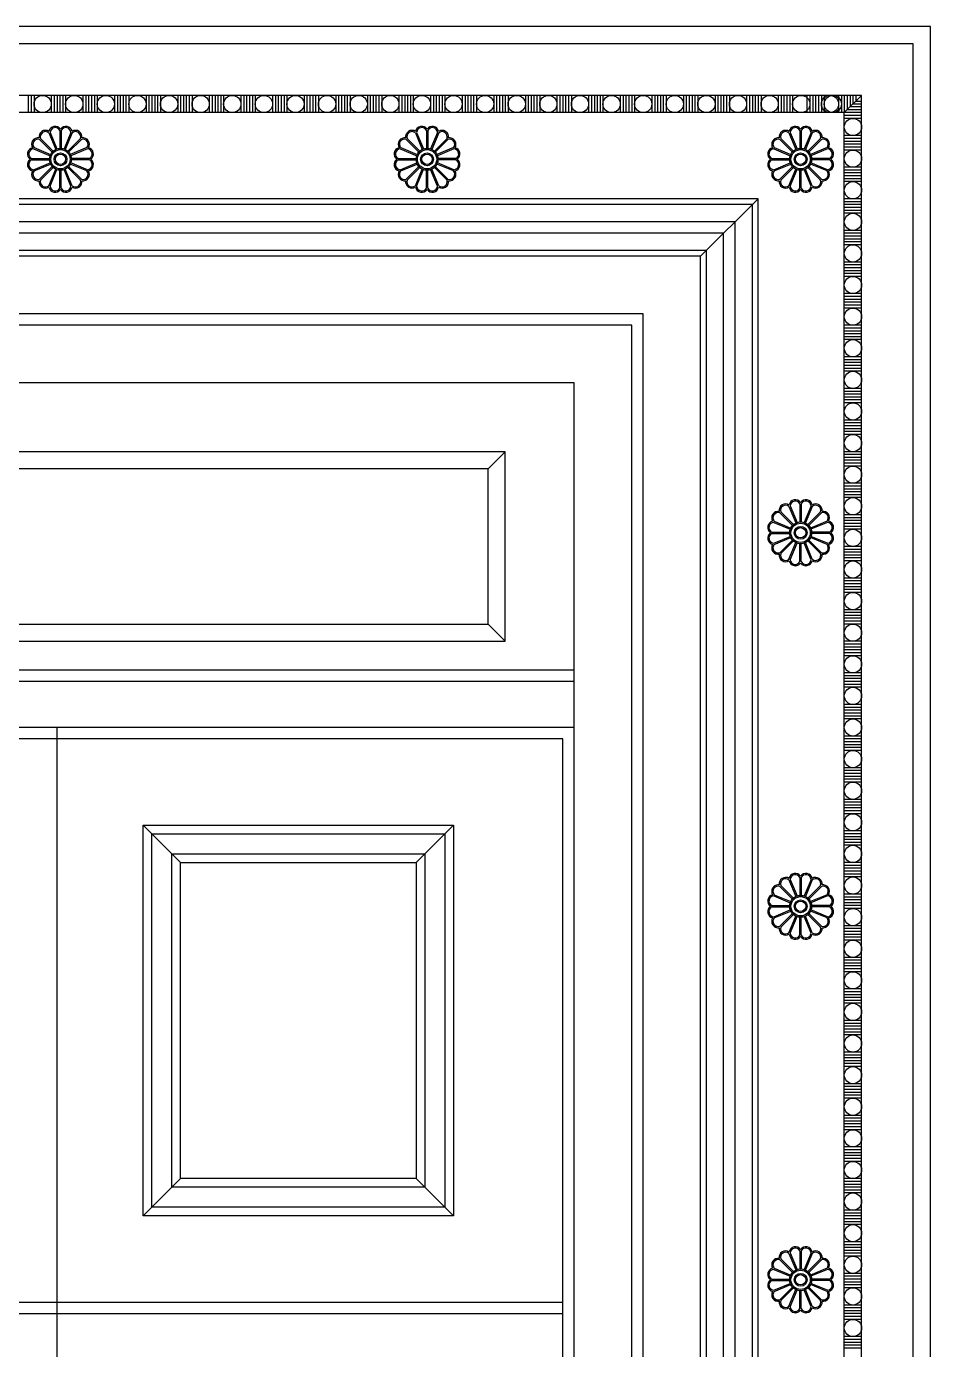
# Model space of a CAD drawing. Header units: metres. Extents: x 31332 to 34422, y 5208 to 9843.
# Drawn here: x 32823 to 34401, y 7533 to 9843 of the extents above; entities that cross this region are included whole.
import ezdxf

# ---------------------------------------------------------------- set-up
doc = ezdxf.new("R2010")
doc.units = ezdxf.units.M
for name, color, linetype in [('1', 3, 'Continuous'), ('3', 3, 'Continuous'), ('7', 7, 'Continuous'), ('BH', 3, 'Continuous')]:
    doc.layers.add(name, color=color, linetype=linetype)

# ---------------------------------------------------------------- blocks, each defined once
blk = doc.blocks.new('FH01F006')
at = {"layer": '1'}
for p, q in [((2340.8, 3713.6), (2428.8, 3801.6)), ((2235.2, 3608), (475.2, 3608)), ((2235.2, 264), (2235.2, 3608)), ((2147.2, 3080), (563.2, 3080)), ((580.8, 2094.4), (2129.6, 2094.4))]:
    blk.add_line(p, q, dxfattribs=at)
for points in [[(2420, 264), (2420, 3792.8), (290.4, 3792.8), (290.4, 264)], [(2393.6, 264), (2393.6, 3766.4), (316.8, 3766.4), (316.8, 264)], [(2376, 264), (2376, 3748.8), (334.4, 3748.8), (334.4, 264)], [(2349.6, 264), (2349.6, 3722.4), (360.8, 3722.4), (360.8, 264)], [(2129.6, 88), (2129.6, 2974.4), (580.8, 2974.4), (580.8, 88)]]:
    blk.add_lwpolyline(points, dxfattribs=at)
for points in [[(1949.2, 2257.2), (1500.4, 2257.2), (1500.4, 2829.2), (1949.2, 2829.2)], [(1918.4, 2288), (1531.2, 2288), (1531.2, 2798.4), (1918.4, 2798.4)]]:
    blk.add_lwpolyline(points, close=True, dxfattribs=at)
at = {"layer": '3'}
for p, q in [((1328.61, 3892.72), (1348.01, 3873.32)), ((1330, 3894.11), (1349.41, 3874.71)), ((1342.72, 3902.61), (1353.23, 3877.26)), ((1344.55, 3903.37), (1355.05, 3878.02)), ((1359.55, 3906.35), (1359.55, 3878.91)), ((1361.52, 3906.35), (1361.52, 3878.91)), ((1376.53, 3903.37), (1366.03, 3878.02)), ((1378.35, 3902.61), (1367.85, 3877.26)), ((1391.07, 3894.11), (1371.67, 3874.71)), ((1392.46, 3892.72), (1373.06, 3873.32)), ((1889.94, 3892.72), (1909.34, 3873.32)), ((1891.33, 3894.11), (1910.73, 3874.71)), ((1904.05, 3902.61), (1914.55, 3877.26)), ((1905.87, 3903.37), (1916.37, 3878.02)), ((1920.88, 3906.35), (1920.88, 3878.91)), ((1922.85, 3906.35), (1922.85, 3878.91)), ((1937.85, 3903.37), (1927.35, 3878.02)), ((1939.68, 3902.61), (1929.17, 3877.26)), ((1952.4, 3894.11), (1932.99, 3874.71)), ((1953.79, 3892.72), (1934.39, 3873.32)), ((2461.94, 3892.72), (2481.34, 3873.32)), ((2463.33, 3894.11), (2482.73, 3874.71)), ((2476.05, 3902.61), (2486.55, 3877.26)), ((2477.87, 3903.37), (2488.37, 3878.02)), ((2492.88, 3906.35), (2492.88, 3878.91)), ((2492.88, 3906.35), (2492.88, 3878.91)), ((2494.85, 3906.35), (2494.85, 3878.91)), ((2494.85, 3906.35), (2494.85, 3878.91)), ((2509.85, 3903.37), (2499.35, 3878.02)), ((2509.85, 3903.37), (2499.35, 3878.02)), ((2511.68, 3902.61), (2501.17, 3877.26)), ((2511.68, 3902.61), (2501.17, 3877.26)), ((2524.4, 3894.11), (2504.99, 3874.71)), ((2524.4, 3894.11), (2504.99, 3874.71)), ((2525.79, 3892.72), (2506.39, 3873.32)), ((2525.79, 3892.72), (2506.39, 3873.32)), ((1319.35, 3878.18), (1344.71, 3867.68)), ((1320.11, 3880), (1345.46, 3869.5)), ((1400.96, 3880), (1375.61, 3869.5)), ((1401.72, 3878.18), (1376.37, 3867.68)), ((1880.68, 3878.18), (1906.03, 3867.68)), ((1881.44, 3880), (1906.79, 3869.5)), ((1962.29, 3880), (1936.94, 3869.5)), ((1963.05, 3878.18), (1937.69, 3867.68)), ((2452.68, 3878.18), (2478.03, 3867.68)), ((2453.44, 3880), (2478.79, 3869.5)), ((2534.29, 3880), (2508.94, 3869.5)), ((2534.29, 3880), (2508.94, 3869.5)), ((2535.05, 3878.18), (2509.69, 3867.68)), ((2535.05, 3878.18), (2509.69, 3867.68)), ((1316.37, 3863.17), (1343.81, 3863.17)), ((1316.37, 3861.2), (1343.81, 3861.2)), ((1319.35, 3846.19), (1344.71, 3856.7)), ((1320.11, 3844.37), (1345.46, 3854.87)), ((1328.61, 3831.65), (1348.01, 3851.06)), ((1392.46, 3831.65), (1373.06, 3851.06)), ((1400.96, 3844.37), (1375.61, 3854.87)), ((1401.72, 3846.19), (1376.37, 3856.7)), ((1404.7, 3863.17), (1377.26, 3863.17)), ((1404.7, 3861.2), (1377.26, 3861.2)), ((1877.7, 3863.17), (1905.14, 3863.17)), ((1877.7, 3861.2), (1905.14, 3861.2)), ((1880.68, 3846.19), (1906.03, 3856.7)), ((1881.44, 3844.37), (1906.79, 3854.87)), ((1889.94, 3831.65), (1909.34, 3851.06)), ((1953.79, 3831.65), (1934.39, 3851.06)), ((1962.29, 3844.37), (1936.94, 3854.87)), ((1963.05, 3846.19), (1937.69, 3856.7)), ((1966.03, 3863.17), (1938.59, 3863.17)), ((1966.03, 3861.2), (1938.59, 3861.2)), ((2449.7, 3863.17), (2477.14, 3863.17)), ((2449.7, 3861.2), (2477.14, 3861.2)), ((2452.68, 3846.19), (2478.03, 3856.7)), ((2453.44, 3844.37), (2478.79, 3854.87)), ((2461.94, 3831.65), (2481.34, 3851.06)), ((2525.79, 3831.65), (2506.39, 3851.06)), ((2525.79, 3831.65), (2506.39, 3851.06)), ((2534.29, 3844.37), (2508.94, 3854.87)), ((2534.29, 3844.37), (2508.94, 3854.87)), ((2535.05, 3846.19), (2509.69, 3856.7)), ((2535.05, 3846.19), (2509.69, 3856.7)), ((2538.03, 3863.17), (2510.59, 3863.17)), ((2538.03, 3863.17), (2510.59, 3863.17)), ((2538.03, 3861.2), (2510.59, 3861.2)), ((2538.03, 3861.2), (2510.59, 3861.2)), ((1330, 3830.26), (1349.41, 3849.66)), ((1342.72, 3821.76), (1353.23, 3847.11)), ((1344.55, 3821), (1355.05, 3846.36)), ((1359.55, 3818.02), (1359.55, 3845.46)), ((1361.52, 3818.02), (1361.52, 3845.46)), ((1376.53, 3821), (1366.03, 3846.36)), ((1378.35, 3821.76), (1367.85, 3847.11)), ((1391.07, 3830.26), (1371.67, 3849.66)), ((1891.33, 3830.26), (1910.73, 3849.66)), ((1904.05, 3821.76), (1914.55, 3847.11)), ((1905.87, 3821), (1916.37, 3846.36)), ((1920.88, 3818.02), (1920.88, 3845.46)), ((1922.85, 3818.02), (1922.85, 3845.46)), ((1937.85, 3821), (1927.35, 3846.36)), ((1939.68, 3821.76), (1929.17, 3847.11)), ((1952.4, 3830.26), (1932.99, 3849.66)), ((2463.33, 3830.26), (2482.73, 3849.66)), ((2476.05, 3821.76), (2486.55, 3847.11)), ((2477.87, 3821), (2488.37, 3846.36)), ((2492.88, 3818.02), (2492.88, 3845.46)), ((2492.88, 3818.02), (2492.88, 3845.46)), ((2494.85, 3818.02), (2494.85, 3845.46)), ((2494.85, 3818.02), (2494.85, 3845.46)), ((2509.85, 3821), (2499.35, 3846.36)), ((2509.85, 3821), (2499.35, 3846.36)), ((2511.68, 3821.76), (2501.17, 3847.11)), ((2511.68, 3821.76), (2501.17, 3847.11)), ((2524.4, 3830.26), (2504.99, 3849.66)), ((2524.4, 3830.26), (2504.99, 3849.66)), ((2476.05, 3330.61), (2486.55, 3305.26)), ((2477.87, 3331.37), (2488.37, 3306.02)), ((2492.88, 3334.35), (2492.88, 3306.91)), ((2494.85, 3334.35), (2494.85, 3306.91)), ((2509.85, 3331.37), (2499.35, 3306.02)), ((2511.68, 3330.61), (2501.17, 3305.26)), ((2452.68, 3306.18), (2478.03, 3295.68)), ((2453.44, 3308), (2478.79, 3297.5)), ((2461.94, 3320.72), (2481.34, 3301.32)), ((2463.33, 3322.11), (2482.73, 3302.71)), ((2524.4, 3322.11), (2504.99, 3302.71)), ((2525.79, 3320.72), (2506.39, 3301.32)), ((2534.29, 3308), (2508.94, 3297.5)), ((2535.05, 3306.18), (2509.69, 3295.68)), ((2449.7, 3291.17), (2477.14, 3291.17)), ((2449.7, 3289.2), (2477.14, 3289.2)), ((2452.68, 3274.19), (2478.03, 3284.7)), ((2453.44, 3272.37), (2478.79, 3282.87)), ((2534.29, 3272.37), (2508.94, 3282.87)), ((2535.05, 3274.19), (2509.69, 3284.7)), ((2538.03, 3291.17), (2510.59, 3291.17)), ((2538.03, 3289.2), (2510.59, 3289.2)), ((2461.94, 3259.65), (2481.34, 3279.06)), ((2463.33, 3258.26), (2482.73, 3277.66)), ((2476.05, 3249.76), (2486.55, 3275.11)), ((2477.87, 3249), (2488.37, 3274.36)), ((2492.88, 3246.02), (2492.88, 3273.46)), ((2494.85, 3246.02), (2494.85, 3273.46)), ((2509.85, 3249), (2499.35, 3274.36)), ((2511.68, 3249.76), (2501.17, 3275.11)), ((2524.4, 3258.26), (2504.99, 3277.66)), ((2525.79, 3259.65), (2506.39, 3279.06)), ((2476.05, 2758.61), (2486.55, 2733.26)), ((2477.87, 2759.37), (2488.37, 2734.02)), ((2492.88, 2762.35), (2492.88, 2734.91)), ((2494.85, 2762.35), (2494.85, 2734.91)), ((2509.85, 2759.37), (2499.35, 2734.02)), ((2511.68, 2758.61), (2501.17, 2733.26)), ((2453.44, 2736), (2478.79, 2725.5)), ((2461.94, 2748.72), (2481.34, 2729.32)), ((2463.33, 2750.11), (2482.73, 2730.71)), ((2524.4, 2750.11), (2504.99, 2730.71)), ((2525.79, 2748.72), (2506.39, 2729.32)), ((2534.29, 2736), (2508.94, 2725.5)), ((2449.7, 2719.17), (2477.14, 2719.17)), ((2449.7, 2717.2), (2477.14, 2717.2)), ((2452.68, 2734.18), (2478.03, 2723.68)), ((2535.05, 2734.18), (2509.69, 2723.68)), ((2538.03, 2719.17), (2510.59, 2719.17)), ((2538.03, 2717.2), (2510.59, 2717.2)), ((2452.68, 2702.19), (2478.03, 2712.7)), ((2453.44, 2700.37), (2478.79, 2710.87)), ((2461.94, 2687.65), (2481.34, 2707.06)), ((2463.33, 2686.26), (2482.73, 2705.66)), ((2476.05, 2677.76), (2486.55, 2703.11)), ((2477.87, 2677), (2488.37, 2702.36)), ((2492.88, 2674.02), (2492.88, 2701.46)), ((2494.85, 2674.02), (2494.85, 2701.46)), ((2509.85, 2677), (2499.35, 2702.36)), ((2511.68, 2677.76), (2501.17, 2703.11)), ((2524.4, 2686.26), (2504.99, 2705.66)), ((2525.79, 2687.65), (2506.39, 2707.06)), ((2534.29, 2700.37), (2508.94, 2710.87)), ((2535.05, 2702.19), (2509.69, 2712.7)), ((2492.88, 2190.35), (2492.88, 2162.91)), ((2494.85, 2190.35), (2494.85, 2162.91)), ((2461.94, 2176.72), (2481.34, 2157.32)), ((2463.33, 2178.11), (2482.73, 2158.71)), ((2476.05, 2186.61), (2486.55, 2161.26)), ((2477.87, 2187.37), (2488.37, 2162.02)), ((2509.85, 2187.37), (2499.35, 2162.02)), ((2511.68, 2186.61), (2501.17, 2161.26)), ((2524.4, 2178.11), (2504.99, 2158.71)), ((2525.79, 2176.72), (2506.39, 2157.32)), ((2452.68, 2162.18), (2478.03, 2151.68)), ((2453.44, 2164), (2478.79, 2153.5)), ((2534.29, 2164), (2508.94, 2153.5)), ((2535.05, 2162.18), (2509.69, 2151.68)), ((2449.7, 2147.17), (2477.14, 2147.17)), ((2449.7, 2145.2), (2477.14, 2145.2)), ((2452.68, 2130.19), (2478.03, 2140.7)), ((2453.44, 2128.37), (2478.79, 2138.87)), ((2461.94, 2115.65), (2481.34, 2135.06)), ((2463.33, 2114.26), (2482.73, 2133.66)), ((2476.05, 2105.76), (2486.55, 2131.11)), ((2477.87, 2105), (2488.37, 2130.36)), ((2492.88, 2102.02), (2492.88, 2129.46)), ((2494.85, 2102.02), (2494.85, 2129.46)), ((2509.85, 2105), (2499.35, 2130.36)), ((2511.68, 2105.76), (2501.17, 2131.11)), ((2524.4, 2114.26), (2504.99, 2133.66)), ((2525.79, 2115.65), (2506.39, 2135.06)), ((2534.29, 2128.37), (2508.94, 2138.87)), ((2535.05, 2130.19), (2509.69, 2140.7)), ((2538.03, 2147.17), (2510.59, 2147.17)), ((2538.03, 2145.2), (2510.59, 2145.2))]:
    blk.add_line(p, q, dxfattribs=at)
for centre, radius in [((1360.54, 3862.19), 16.76), ((1360.54, 3862.19), 14.78), ((1360.54, 3862.19), 9.86), ((1360.54, 3862.19), 7.88), ((1921.86, 3862.19), 16.76), ((1921.86, 3862.19), 14.78), ((1921.86, 3862.19), 9.86), ((1921.86, 3862.19), 7.88), ((2493.86, 3862.19), 16.76), ((2493.86, 3862.19), 14.78), ((2493.86, 3862.19), 9.86), ((2493.86, 3862.19), 9.86), ((2493.86, 3862.19), 7.88), ((2493.86, 3862.19), 7.88), ((2493.86, 3290.19), 16.76), ((2493.86, 3290.19), 14.78), ((2493.86, 3290.19), 9.86), ((2493.86, 3290.19), 7.88), ((2493.86, 2718.19), 16.76), ((2493.86, 2718.19), 14.78), ((2493.86, 2718.19), 9.86), ((2493.86, 2718.19), 7.88), ((2493.86, 2146.19), 16.76), ((2493.86, 2146.19), 14.78), ((2493.86, 2146.19), 9.86), ((2493.86, 2146.19), 7.88)]:
    blk.add_circle(centre, radius, dxfattribs=at)
for centre, radius, start, end in [((1352.47, 3902.72), 9.93, 35.7, 166.8), ((1352.47, 3902.72), 7.96, 27.21, 175.29), ((1368.6, 3902.72), 9.93, 13.2, 144.3), ((1368.6, 3902.72), 7.96, 4.71, 152.79), ((1913.8, 3902.72), 9.93, 35.7, 166.8), ((1913.8, 3902.72), 7.96, 27.21, 175.29), ((1929.93, 3902.72), 9.93, 13.2, 144.3), ((1929.93, 3902.72), 7.96, 4.71, 152.79), ((2485.8, 3902.72), 9.93, 35.7, 166.8), ((2485.8, 3902.72), 7.96, 27.21, 175.29), ((2501.93, 3902.72), 9.93, 13.2, 144.3), ((2501.93, 3902.72), 9.93, 13.2, 144.3), ((2501.93, 3902.72), 7.96, 4.71, 152.79), ((2501.93, 3902.72), 7.96, 4.71, 152.79), ((1326.18, 3885.14), 9.93, 80.7, 211.8), ((1326.18, 3885.14), 7.96, 72.21, 220.29), ((1337.58, 3896.55), 9.93, 58.2, 189.3), ((1337.58, 3896.55), 7.96, 49.71, 197.79), ((1383.49, 3896.55), 9.93, 350.7, 121.8), ((1383.49, 3896.55), 7.96, 342.21, 130.29), ((1394.9, 3885.14), 7.96, 319.71, 107.79), ((1394.9, 3885.14), 9.93, 328.2, 99.3), ((1887.5, 3885.14), 9.93, 80.7, 211.8), ((1887.5, 3885.14), 7.96, 72.21, 220.29), ((1898.91, 3896.55), 9.93, 58.2, 189.3), ((1898.91, 3896.55), 7.96, 49.71, 197.79), ((1944.82, 3896.55), 9.93, 350.7, 121.8), ((1944.82, 3896.55), 7.96, 342.21, 130.29), ((1956.22, 3885.14), 7.96, 319.71, 107.79), ((1956.22, 3885.14), 9.93, 328.2, 99.3), ((2459.5, 3885.14), 9.93, 80.7, 211.8), ((2459.5, 3885.14), 7.96, 72.21, 220.29), ((2470.91, 3896.55), 9.93, 58.2, 189.3), ((2470.91, 3896.55), 7.96, 49.71, 197.79), ((2516.82, 3896.55), 9.93, 350.7, 121.8), ((2516.82, 3896.55), 9.93, 350.7, 121.8), ((2516.82, 3896.55), 7.96, 342.21, 130.29), ((2516.82, 3896.55), 7.96, 342.21, 130.29), ((2528.22, 3885.14), 7.96, 319.71, 107.79), ((2528.22, 3885.14), 7.96, 319.71, 107.79), ((2528.22, 3885.14), 9.93, 328.2, 99.3), ((2528.22, 3885.14), 9.93, 328.2, 99.3), ((1320.01, 3870.25), 9.93, 103.2, 234.3), ((1320.01, 3870.25), 7.96, 94.71, 242.79), ((1401.07, 3870.25), 7.96, 297.21, 85.29), ((1401.07, 3870.25), 9.93, 305.7, 76.8), ((1881.33, 3870.25), 9.93, 103.2, 234.3), ((1881.33, 3870.25), 7.96, 94.71, 242.79), ((1962.39, 3870.25), 7.96, 297.21, 85.29), ((1962.39, 3870.25), 9.93, 305.7, 76.8), ((2453.33, 3870.25), 9.93, 103.2, 234.3), ((2453.33, 3870.25), 7.96, 94.71, 242.79), ((2534.39, 3870.25), 7.96, 297.21, 85.29), ((2534.39, 3870.25), 7.96, 297.21, 85.29), ((2534.39, 3870.25), 9.93, 305.7, 76.8), ((2534.39, 3870.25), 9.93, 305.7, 76.8), ((1320.01, 3854.12), 9.93, 125.7, 256.8), ((1320.01, 3854.12), 7.96, 117.21, 265.29), ((1401.07, 3854.12), 7.96, 274.71, 62.79), ((1401.07, 3854.12), 9.93, 283.2, 54.3), ((1881.33, 3854.12), 9.93, 125.7, 256.8), ((1881.33, 3854.12), 7.96, 117.21, 265.29), ((1962.39, 3854.12), 7.96, 274.71, 62.79), ((1962.39, 3854.12), 9.93, 283.2, 54.3), ((2453.33, 3854.12), 9.93, 125.7, 256.8), ((2453.33, 3854.12), 7.96, 117.21, 265.29), ((2534.39, 3854.12), 7.96, 274.71, 62.79), ((2534.39, 3854.12), 7.96, 274.71, 62.79), ((2534.39, 3854.12), 9.93, 283.2, 54.3), ((2534.39, 3854.12), 9.93, 283.2, 54.3), ((1326.18, 3839.23), 9.93, 148.2, 279.3), ((1326.18, 3839.23), 7.96, 139.71, 287.79), ((1337.58, 3827.83), 7.96, 162.21, 310.29), ((1383.49, 3827.83), 7.96, 229.71, 17.79), ((1394.9, 3839.23), 7.96, 252.21, 40.29), ((1394.9, 3839.23), 9.93, 260.7, 31.8), ((1887.5, 3839.23), 9.93, 148.2, 279.3), ((1887.5, 3839.23), 7.96, 139.71, 287.79), ((1898.91, 3827.83), 7.96, 162.21, 310.29), ((1944.82, 3827.83), 7.96, 229.71, 17.79), ((1956.22, 3839.23), 7.96, 252.21, 40.29), ((1956.22, 3839.23), 9.93, 260.7, 31.8), ((2459.5, 3839.23), 9.93, 148.2, 279.3), ((2459.5, 3839.23), 7.96, 139.71, 287.79), ((2470.91, 3827.83), 7.96, 162.21, 310.29), ((2516.82, 3827.83), 7.96, 229.71, 17.79), ((2516.82, 3827.83), 7.96, 229.71, 17.79), ((2528.22, 3839.23), 7.96, 252.21, 40.29), ((2528.22, 3839.23), 7.96, 252.21, 40.29), ((2528.22, 3839.23), 9.93, 260.7, 31.8), ((2528.22, 3839.23), 9.93, 260.7, 31.8), ((1337.58, 3827.83), 9.93, 170.7, 301.8), ((1352.47, 3821.66), 9.93, 193.2, 324.3), ((1352.47, 3821.66), 7.96, 184.71, 332.79), ((1368.6, 3821.66), 9.93, 215.7, 346.8), ((1368.6, 3821.66), 7.96, 207.21, 355.29), ((1383.49, 3827.83), 9.93, 238.2, 9.3), ((1898.91, 3827.83), 9.93, 170.7, 301.8), ((1913.8, 3821.66), 9.93, 193.2, 324.3), ((1913.8, 3821.66), 7.96, 184.71, 332.79), ((1929.93, 3821.66), 9.93, 215.7, 346.8), ((1929.93, 3821.66), 7.96, 207.21, 355.29), ((1944.82, 3827.83), 9.93, 238.2, 9.3), ((2470.91, 3827.83), 9.93, 170.7, 301.8), ((2485.8, 3821.66), 9.93, 193.2, 324.3), ((2485.8, 3821.66), 7.96, 184.71, 332.79), ((2501.93, 3821.66), 9.93, 215.7, 346.8), ((2501.93, 3821.66), 9.93, 215.7, 346.8), ((2501.93, 3821.66), 7.96, 207.21, 355.29), ((2501.93, 3821.66), 7.96, 207.21, 355.29), ((2516.82, 3827.83), 9.93, 238.2, 9.3), ((2516.82, 3827.83), 9.93, 238.2, 9.3), ((2459.5, 3313.14), 9.93, 80.7, 211.8), ((2470.91, 3324.55), 9.93, 58.2, 189.3), ((2470.91, 3324.55), 7.96, 49.71, 197.79), ((2485.8, 3330.72), 9.93, 35.7, 166.8), ((2485.8, 3330.72), 7.96, 27.21, 175.29), ((2501.93, 3330.72), 9.93, 13.2, 144.3), ((2501.93, 3330.72), 7.96, 4.71, 152.79), ((2516.82, 3324.55), 9.93, 350.7, 121.8), ((2516.82, 3324.55), 7.96, 342.21, 130.29), ((2528.22, 3313.14), 9.93, 328.2, 99.3), ((2528.22, 3313.14), 9.93, 328.2, 99.3), ((2453.33, 3298.25), 9.93, 103.2, 234.3), ((2453.33, 3298.25), 7.96, 94.71, 242.79), ((2459.5, 3313.14), 7.96, 72.21, 220.29), ((2528.22, 3313.14), 7.96, 319.71, 107.79), ((2528.22, 3313.14), 7.96, 319.71, 107.79), ((2534.39, 3298.25), 7.96, 297.21, 85.29), ((2534.39, 3298.25), 7.96, 297.21, 85.29), ((2534.39, 3298.25), 9.93, 305.7, 76.8), ((2534.39, 3298.25), 9.93, 305.7, 76.8), ((2453.33, 3282.12), 9.93, 125.7, 256.8), ((2453.33, 3282.12), 7.96, 117.21, 265.29), ((2534.39, 3282.12), 7.96, 274.71, 62.79), ((2534.39, 3282.12), 7.96, 274.71, 62.79), ((2534.39, 3282.12), 9.93, 283.2, 54.3), ((2534.39, 3282.12), 9.93, 283.2, 54.3), ((2459.5, 3267.23), 9.93, 148.2, 279.3), ((2459.5, 3267.23), 7.96, 139.71, 287.79), ((2528.22, 3267.23), 7.96, 252.21, 40.29), ((2528.22, 3267.23), 7.96, 252.21, 40.29), ((2528.22, 3267.23), 9.93, 260.7, 31.8), ((2528.22, 3267.23), 9.93, 260.7, 31.8), ((2470.91, 3255.83), 9.93, 170.7, 301.8), ((2470.91, 3255.83), 7.96, 162.21, 310.29), ((2485.8, 3249.66), 9.93, 193.2, 324.3), ((2485.8, 3249.66), 7.96, 184.71, 332.79), ((2501.93, 3249.66), 9.93, 215.7, 346.8), ((2501.93, 3249.66), 7.96, 207.21, 355.29), ((2516.82, 3255.83), 9.93, 238.2, 9.3), ((2516.82, 3255.83), 7.96, 229.71, 17.79), ((2470.91, 2752.55), 9.93, 58.2, 189.3), ((2470.91, 2752.55), 7.96, 49.71, 197.79), ((2485.8, 2758.72), 9.93, 35.7, 166.8), ((2485.8, 2758.72), 7.96, 27.21, 175.29), ((2501.93, 2758.72), 9.93, 13.2, 144.3), ((2501.93, 2758.72), 7.96, 4.71, 152.79), ((2516.82, 2752.55), 9.93, 350.7, 121.8), ((2516.82, 2752.55), 7.96, 342.21, 130.29), ((2453.33, 2726.25), 9.93, 103.2, 234.3), ((2459.5, 2741.14), 9.93, 80.7, 211.8), ((2459.5, 2741.14), 7.96, 72.21, 220.29), ((2528.22, 2741.14), 7.96, 319.71, 107.79), ((2528.22, 2741.14), 7.96, 319.71, 107.79), ((2528.22, 2741.14), 9.93, 328.2, 99.3), ((2528.22, 2741.14), 9.93, 328.2, 99.3), ((2534.39, 2726.25), 9.93, 305.7, 76.8), ((2534.39, 2726.25), 9.93, 305.7, 76.8), ((2453.33, 2710.12), 9.93, 125.7, 256.8), ((2453.33, 2726.25), 7.96, 94.71, 242.79), ((2453.33, 2710.12), 7.96, 117.21, 265.29), ((2534.39, 2726.25), 7.96, 297.21, 85.29), ((2534.39, 2726.25), 7.96, 297.21, 85.29), ((2534.39, 2710.12), 7.96, 274.71, 62.79), ((2534.39, 2710.12), 7.96, 274.71, 62.79), ((2534.39, 2710.12), 9.93, 283.2, 54.3), ((2534.39, 2710.12), 9.93, 283.2, 54.3), ((2459.5, 2695.23), 9.93, 148.2, 279.3), ((2459.5, 2695.23), 7.96, 139.71, 287.79), ((2528.22, 2695.23), 7.96, 252.21, 40.29), ((2528.22, 2695.23), 7.96, 252.21, 40.29), ((2528.22, 2695.23), 9.93, 260.7, 31.8), ((2528.22, 2695.23), 9.93, 260.7, 31.8), ((2470.91, 2683.83), 9.93, 170.7, 301.8), ((2470.91, 2683.83), 7.96, 162.21, 310.29), ((2485.8, 2677.66), 9.93, 193.2, 324.3), ((2485.8, 2677.66), 7.96, 184.71, 332.79), ((2501.93, 2677.66), 9.93, 215.7, 346.8), ((2501.93, 2677.66), 7.96, 207.21, 355.29), ((2516.82, 2683.83), 9.93, 238.2, 9.3), ((2516.82, 2683.83), 7.96, 229.71, 17.79), ((2470.91, 2180.55), 9.93, 58.2, 189.3), ((2470.91, 2180.55), 7.96, 49.71, 197.79), ((2485.8, 2186.72), 9.93, 35.7, 166.8), ((2485.8, 2186.72), 7.96, 27.21, 175.29), ((2501.93, 2186.72), 9.93, 13.2, 144.3), ((2501.93, 2186.72), 7.96, 4.71, 152.79), ((2516.82, 2180.55), 9.93, 350.7, 121.8), ((2516.82, 2180.55), 7.96, 342.21, 130.29), ((2459.5, 2169.14), 9.93, 80.7, 211.8), ((2459.5, 2169.14), 7.96, 72.21, 220.29), ((2528.22, 2169.14), 7.96, 319.71, 107.79), ((2528.22, 2169.14), 7.96, 319.71, 107.79), ((2528.22, 2169.14), 9.93, 328.2, 99.3), ((2528.22, 2169.14), 9.93, 328.2, 99.3), ((2453.33, 2154.25), 9.93, 103.2, 234.3), ((2453.33, 2154.25), 7.96, 94.71, 242.79), ((2534.39, 2154.25), 7.96, 297.21, 85.29), ((2534.39, 2154.25), 7.96, 297.21, 85.29), ((2534.39, 2154.25), 9.93, 305.7, 76.8), ((2534.39, 2154.25), 9.93, 305.7, 76.8), ((2453.33, 2138.12), 9.93, 125.7, 256.8), ((2453.33, 2138.12), 7.96, 117.21, 265.29), ((2459.5, 2123.23), 9.93, 148.2, 279.3), ((2459.5, 2123.23), 7.96, 139.71, 287.79), ((2528.22, 2123.23), 7.96, 252.21, 40.29), ((2528.22, 2123.23), 7.96, 252.21, 40.29), ((2528.22, 2123.23), 9.93, 260.7, 31.8), ((2528.22, 2123.23), 9.93, 260.7, 31.8), ((2534.39, 2138.12), 7.96, 274.71, 62.79), ((2534.39, 2138.12), 7.96, 274.71, 62.79), ((2534.39, 2138.12), 9.93, 283.2, 54.3), ((2534.39, 2138.12), 9.93, 283.2, 54.3), ((2470.91, 2111.83), 9.93, 170.7, 301.8), ((2470.91, 2111.83), 7.96, 162.21, 310.29), ((2516.82, 2111.83), 9.93, 238.2, 9.3), ((2516.82, 2111.83), 7.96, 229.71, 17.79), ((2485.8, 2105.66), 9.93, 193.2, 324.3), ((2485.8, 2105.66), 7.96, 184.71, 332.79), ((2501.93, 2105.66), 9.93, 215.7, 346.8), ((2501.93, 2105.66), 7.96, 207.21, 355.29)]:
    blk.add_arc(centre, radius, start, end, dxfattribs=at)
at = {"layer": '7'}
for p, q in [((2560.8, 3933.6), (2587.2, 3960)), ((2560.8, 3933.6), (2587.2, 3960)), ((2147.2, 3520), (563.2, 3520)), ((2147.2, 88), (2147.2, 3520)), ((2015.2, 3388), (2041.6, 3414.4)), ((2015.2, 3150.4), (2041.6, 3124)), ((2147.2, 3062.4), (563.2, 3062.4)), ((2147.2, 2992), (563.2, 2992)), ((1355.2, 88), (1355.2, 2992)), ((1544.4, 2785.2), (1487.2, 2842.4)), ((1962.4, 2842.4), (1905.2, 2785.2)), ((1544.4, 2301.2), (1487.2, 2244)), ((1905.2, 2301.2), (1962.4, 2244)), ((580.8, 2112), (2129.6, 2112))]:
    blk.add_line(p, q, dxfattribs=at)
for points in [[(2692.8, 264), (2692.8, 4065.6), (17.6, 4065.6), (17.6, 264)], [(2666.4, 264), (2666.4, 4039.2), (44, 4039.2), (44, 264)], [(2587.2, 264), (2587.2, 3960), (123.2, 3960), (123.2, 264)], [(2560.8, 264), (2560.8, 3933.6), (149.6, 3933.6), (149.6, 264)], [(2428.8, 264), (2428.8, 3801.6), (281.6, 3801.6), (281.6, 264)], [(2340.8, 264), (2340.8, 3713.6), (369.6, 3713.6), (369.6, 264)], [(2252.8, 264), (2252.8, 3625.6), (457.6, 3625.6), (457.6, 264)]]:
    blk.add_lwpolyline(points, dxfattribs=at)
for points in [[(668.8, 3124), (2041.6, 3124), (2041.6, 3414.4), (668.8, 3414.4)], [(695.2, 3150.4), (2015.2, 3150.4), (2015.2, 3388), (695.2, 3388)], [(1962.4, 2244), (1487.2, 2244), (1487.2, 2842.4), (1962.4, 2842.4)], [(1905.2, 2301.2), (1544.4, 2301.2), (1544.4, 2785.2), (1905.2, 2785.2)]]:
    blk.add_lwpolyline(points, close=True, dxfattribs=at)
at = {"layer": 'BH'}
for p, q in [((1311.2, 3960), (1311.2, 3933.6)), ((1315.6, 3960), (1315.6, 3933.6)), ((1320, 3960), (1320, 3933.6)), ((1346.4, 3960), (1346.4, 3933.6)), ((1346.4, 3960), (1346.4, 3933.6)), ((1350.8, 3960), (1350.8, 3933.6)), ((1355.2, 3960), (1355.2, 3933.6)), ((1359.6, 3960), (1359.6, 3933.6)), ((1364, 3960), (1364, 3933.6)), ((1368.4, 3960), (1368.4, 3933.6)), ((1394.8, 3960), (1394.8, 3933.6)), ((1399.2, 3960), (1399.2, 3933.6)), ((1403.6, 3960), (1403.6, 3933.6)), ((1408, 3960), (1408, 3933.6)), ((1412.4, 3960), (1412.4, 3933.6)), ((1416.8, 3960), (1416.8, 3933.6)), ((1443.2, 3960), (1443.2, 3933.6)), ((1447.6, 3960), (1447.6, 3933.6)), ((1452, 3960), (1452, 3933.6)), ((1456.4, 3960), (1456.4, 3933.6)), ((1460.8, 3960), (1460.8, 3933.6)), ((1465.2, 3960), (1465.2, 3933.6)), ((1491.6, 3960), (1491.6, 3933.6)), ((1491.6, 3960), (1491.6, 3933.6)), ((1496, 3960), (1496, 3933.6)), ((1500.4, 3960), (1500.4, 3933.6)), ((1504.8, 3960), (1504.8, 3933.6)), ((1509.2, 3960), (1509.2, 3933.6)), ((1513.6, 3960), (1513.6, 3933.6)), ((1540, 3960), (1540, 3933.6)), ((1540, 3960), (1540, 3933.6)), ((1544.4, 3960), (1544.4, 3933.6)), ((1548.8, 3960), (1548.8, 3933.6)), ((1553.2, 3960), (1553.2, 3933.6)), ((1557.6, 3960), (1557.6, 3933.6)), ((1562, 3960), (1562, 3933.6)), ((1588.4, 3960), (1588.4, 3933.6)), ((1592.8, 3960), (1592.8, 3933.6)), ((1597.2, 3960), (1597.2, 3933.6)), ((1601.6, 3960), (1601.6, 3933.6)), ((1606, 3960), (1606, 3933.6)), ((1610.4, 3960), (1610.4, 3933.6)), ((1636.8, 3960), (1636.8, 3933.6)), ((1641.2, 3960), (1641.2, 3933.6)), ((1645.6, 3960), (1645.6, 3933.6)), ((1650, 3960), (1650, 3933.6)), ((1654.4, 3960), (1654.4, 3933.6)), ((1658.8, 3960), (1658.8, 3933.6)), ((1685.2, 3960), (1685.2, 3933.6)), ((1685.2, 3960), (1685.2, 3933.6)), ((1685.2, 3960), (1685.2, 3933.6)), ((1689.6, 3960), (1689.6, 3933.6)), ((1694, 3960), (1694, 3933.6)), ((1698.4, 3960), (1698.4, 3933.6)), ((1702.8, 3960), (1702.8, 3933.6)), ((1707.2, 3960), (1707.2, 3933.6)), ((1733.6, 3960), (1733.6, 3933.6)), ((1733.6, 3960), (1733.6, 3933.6)), ((1738, 3960), (1738, 3933.6)), ((1742.4, 3960), (1742.4, 3933.6)), ((1746.8, 3960), (1746.8, 3933.6)), ((1751.2, 3960), (1751.2, 3933.6)), ((1755.6, 3960), (1755.6, 3933.6)), ((1782, 3960), (1782, 3933.6)), ((1786.4, 3960), (1786.4, 3933.6)), ((1790.8, 3960), (1790.8, 3933.6)), ((1795.2, 3960), (1795.2, 3933.6)), ((1799.6, 3960), (1799.6, 3933.6)), ((1804, 3960), (1804, 3933.6)), ((1830.4, 3960), (1830.4, 3933.6)), ((1830.4, 3960), (1830.4, 3933.6)), ((1830.4, 3960), (1830.4, 3933.6)), ((1834.8, 3960), (1834.8, 3933.6)), ((1839.2, 3960), (1839.2, 3933.6)), ((1843.6, 3960), (1843.6, 3933.6)), ((1848, 3960), (1848, 3933.6)), ((1852.4, 3960), (1852.4, 3933.6)), ((1878.8, 3960), (1878.8, 3933.6)), ((1883.2, 3960), (1883.2, 3933.6)), ((1887.6, 3960), (1887.6, 3933.6)), ((1892, 3960), (1892, 3933.6)), ((1896.4, 3960), (1896.4, 3933.6)), ((1900.8, 3960), (1900.8, 3933.6)), ((1927.2, 3960), (1927.2, 3933.6)), ((1931.6, 3960), (1931.6, 3933.6)), ((1936, 3960), (1936, 3933.6)), ((1940.4, 3960), (1940.4, 3933.6)), ((1944.8, 3960), (1944.8, 3933.6)), ((1949.2, 3960), (1949.2, 3933.6)), ((1975.6, 3960), (1975.6, 3933.6)), ((1975.6, 3960), (1975.6, 3933.6)), ((1980, 3960), (1980, 3933.6)), ((1984.4, 3960), (1984.4, 3933.6)), ((1988.8, 3960), (1988.8, 3933.6)), ((1993.2, 3960), (1993.2, 3933.6)), ((1997.6, 3960), (1997.6, 3933.6)), ((2024, 3960), (2024, 3933.6)), ((2024, 3960), (2024, 3933.6)), ((2028.4, 3960), (2028.4, 3933.6)), ((2032.8, 3960), (2032.8, 3933.6)), ((2037.2, 3960), (2037.2, 3933.6)), ((2041.6, 3960), (2041.6, 3933.6)), ((2046, 3960), (2046, 3933.6)), ((2072.4, 3960), (2072.4, 3933.6)), ((2076.8, 3960), (2076.8, 3933.6)), ((2081.2, 3960), (2081.2, 3933.6)), ((2085.6, 3960), (2085.6, 3933.6)), ((2090, 3960), (2090, 3933.6)), ((2090, 3960), (2090, 3933.6)), ((2094.4, 3960), (2094.4, 3933.6)), ((2094.4, 3960), (2094.4, 3933.6)), ((2120.8, 3960), (2120.8, 3933.6)), ((2125.2, 3960), (2125.2, 3933.6)), ((2129.6, 3960), (2129.6, 3933.6)), ((2134, 3960), (2134, 3933.6)), ((2138.4, 3960), (2138.4, 3933.6)), ((2142.8, 3960), (2142.8, 3933.6)), ((2169.2, 3960), (2169.2, 3933.6)), ((2169.2, 3960), (2169.2, 3933.6)), ((2173.6, 3960), (2173.6, 3933.6)), ((2178, 3960), (2178, 3933.6)), ((2182.4, 3960), (2182.4, 3933.6)), ((2186.8, 3960), (2186.8, 3933.6)), ((2191.2, 3960), (2191.2, 3933.6)), ((2217.6, 3960), (2217.6, 3933.6)), ((2217.6, 3960), (2217.6, 3933.6)), ((2222, 3960), (2222, 3933.6)), ((2226.4, 3960), (2226.4, 3933.6)), ((2230.8, 3960), (2230.8, 3933.6)), ((2235.2, 3960), (2235.2, 3933.6)), ((2239.6, 3960), (2239.6, 3933.6)), ((2266, 3960), (2266, 3933.6)), ((2270.4, 3960), (2270.4, 3933.6)), ((2274.8, 3960), (2274.8, 3933.6)), ((2279.2, 3960), (2279.2, 3933.6)), ((2283.6, 3960), (2283.6, 3933.6)), ((2288, 3960), (2288, 3933.6)), ((2314.4, 3960), (2314.4, 3933.6)), ((2318.8, 3960), (2318.8, 3933.6)), ((2323.2, 3960), (2323.2, 3933.6)), ((2327.6, 3960), (2327.6, 3933.6)), ((2332, 3960), (2332, 3933.6)), ((2336.4, 3960), (2336.4, 3933.6)), ((2362.8, 3960), (2362.8, 3933.6)), ((2362.8, 3960), (2362.8, 3933.6)), ((2362.8, 3960), (2362.8, 3933.6)), ((2367.2, 3960), (2367.2, 3933.6)), ((2371.6, 3960), (2371.6, 3933.6)), ((2376, 3960), (2376, 3933.6)), ((2380.4, 3960), (2380.4, 3933.6)), ((2384.8, 3960), (2384.8, 3933.6)), ((2411.2, 3960), (2411.2, 3933.6)), ((2411.2, 3960), (2411.2, 3933.6)), ((2415.6, 3960), (2415.6, 3933.6)), ((2420, 3960), (2420, 3933.6)), ((2424.4, 3960), (2424.4, 3933.6)), ((2428.8, 3960), (2428.8, 3933.6)), ((2433.2, 3960), (2433.2, 3933.6)), ((2459.6, 3960), (2459.6, 3933.6)), ((2464, 3960), (2464, 3933.6)), ((2468.4, 3960), (2468.4, 3933.6)), ((2472.8, 3960), (2472.8, 3933.6)), ((2477.2, 3960), (2477.2, 3933.6)), ((2481.6, 3960), (2481.6, 3933.6)), ((2503.6, 3960), (2503.6, 3933.6)), ((2508, 3960), (2508, 3933.6)), ((2508, 3960), (2508, 3933.6)), ((2508, 3960), (2508, 3933.6)), ((2508, 3960), (2508, 3933.6)), ((2512.4, 3960), (2512.4, 3933.6)), ((2512.4, 3960), (2512.4, 3933.6)), ((2516.8, 3960), (2516.8, 3933.6)), ((2516.8, 3960), (2516.8, 3933.6)), ((2521.2, 3960), (2521.2, 3933.6)), ((2521.2, 3960), (2521.2, 3933.6)), ((2525.6, 3960), (2525.6, 3933.6)), ((2525.6, 3960), (2525.6, 3933.6)), ((2530, 3960), (2530, 3933.6)), ((2552, 3960), (2552, 3933.6)), ((2556.4, 3960), (2556.4, 3933.6)), ((2556.4, 3960), (2556.4, 3933.6)), ((2560.8, 3933.6), (2587.2, 3960)), ((2560.8, 3960), (2560.8, 3933.6)), ((2560.8, 3960), (2560.8, 3933.6)), ((2565.2, 3960), (2565.2, 3938)), ((2565.2, 3960), (2565.2, 3938)), ((2569.6, 3960), (2569.6, 3942.4)), ((2569.6, 3960), (2569.6, 3942.4)), ((2574, 3960), (2574, 3946.8)), ((2574, 3960), (2574, 3946.8)), ((2578.4, 3960), (2578.4, 3951.2)), ((2578.4, 3951.2), (2587.2, 3951.2)), ((2587.2, 3933.6), (2560.8, 3933.6)), ((2587.2, 3938), (2565.2, 3938)), ((2587.2, 3942.4), (2569.6, 3942.4)), ((2587.2, 3946.8), (2574, 3946.8)), ((2587.2, 3929.2), (2560.8, 3929.2)), ((2587.2, 3924.8), (2560.8, 3924.8)), ((2587.2, 3898.4), (2560.8, 3898.4)), ((2587.2, 3894), (2560.8, 3894)), ((2587.2, 3889.6), (2560.8, 3889.6)), ((2587.2, 3885.2), (2560.8, 3885.2)), ((2587.2, 3880.8), (2560.8, 3880.8)), ((2587.2, 3876.4), (2560.8, 3876.4)), ((2587.2, 3850), (2560.8, 3850)), ((2587.2, 3845.6), (2560.8, 3845.6)), ((2587.2, 3841.2), (2560.8, 3841.2)), ((2587.2, 3836.8), (2560.8, 3836.8)), ((2587.2, 3832.4), (2560.8, 3832.4)), ((2587.2, 3828), (2560.8, 3828)), ((2587.2, 3801.6), (2560.8, 3801.6)), ((2587.2, 3801.6), (2560.8, 3801.6)), ((2587.2, 3797.2), (2560.8, 3797.2)), ((2587.2, 3792.8), (2560.8, 3792.8)), ((2587.2, 3788.4), (2560.8, 3788.4)), ((2587.2, 3784), (2560.8, 3784)), ((2587.2, 3779.6), (2560.8, 3779.6)), ((2587.2, 3753.2), (2560.8, 3753.2)), ((2587.2, 3753.2), (2560.8, 3753.2)), ((2587.2, 3748.8), (2560.8, 3748.8)), ((2587.2, 3744.4), (2560.8, 3744.4)), ((2587.2, 3740), (2560.8, 3740)), ((2587.2, 3735.6), (2560.8, 3735.6)), ((2587.2, 3731.2), (2560.8, 3731.2)), ((2587.2, 3704.8), (2560.8, 3704.8)), ((2587.2, 3700.4), (2560.8, 3700.4)), ((2587.2, 3696), (2560.8, 3696)), ((2587.2, 3691.6), (2560.8, 3691.6)), ((2587.2, 3687.2), (2560.8, 3687.2)), ((2587.2, 3682.8), (2560.8, 3682.8)), ((2587.2, 3656.4), (2560.8, 3656.4)), ((2587.2, 3652), (2560.8, 3652)), ((2587.2, 3647.6), (2560.8, 3647.6)), ((2587.2, 3643.2), (2560.8, 3643.2)), ((2587.2, 3638.8), (2560.8, 3638.8)), ((2587.2, 3634.4), (2560.8, 3634.4)), ((2587.2, 3608), (2560.8, 3608)), ((2587.2, 3608), (2560.8, 3608)), ((2587.2, 3608), (2560.8, 3608)), ((2587.2, 3603.6), (2560.8, 3603.6)), ((2587.2, 3599.2), (2560.8, 3599.2)), ((2587.2, 3594.8), (2560.8, 3594.8)), ((2587.2, 3590.4), (2560.8, 3590.4)), ((2587.2, 3586), (2560.8, 3586)), ((2587.2, 3559.6), (2560.8, 3559.6)), ((2587.2, 3555.2), (2560.8, 3555.2)), ((2587.2, 3550.8), (2560.8, 3550.8)), ((2587.2, 3546.4), (2560.8, 3546.4)), ((2587.2, 3542), (2560.8, 3542)), ((2587.2, 3537.6), (2560.8, 3537.6)), ((2587.2, 3511.2), (2560.8, 3511.2)), ((2587.2, 3506.8), (2560.8, 3506.8)), ((2587.2, 3502.4), (2560.8, 3502.4)), ((2587.2, 3498), (2560.8, 3498)), ((2587.2, 3493.6), (2560.8, 3493.6)), ((2587.2, 3489.2), (2560.8, 3489.2)), ((2587.2, 3462.8), (2560.8, 3462.8)), ((2587.2, 3462.8), (2560.8, 3462.8)), ((2587.2, 3458.4), (2560.8, 3458.4)), ((2587.2, 3454), (2560.8, 3454)), ((2587.2, 3449.6), (2560.8, 3449.6)), ((2587.2, 3445.2), (2560.8, 3445.2)), ((2587.2, 3440.8), (2560.8, 3440.8)), ((2587.2, 3414.4), (2560.8, 3414.4)), ((2587.2, 3414.4), (2560.8, 3414.4)), ((2587.2, 3410), (2560.8, 3410)), ((2587.2, 3405.6), (2560.8, 3405.6)), ((2587.2, 3401.2), (2560.8, 3401.2)), ((2587.2, 3396.8), (2560.8, 3396.8)), ((2587.2, 3392.4), (2560.8, 3392.4)), ((2587.2, 3366), (2560.8, 3366)), ((2587.2, 3361.6), (2560.8, 3361.6)), ((2587.2, 3357.2), (2560.8, 3357.2)), ((2587.2, 3352.8), (2560.8, 3352.8)), ((2587.2, 3348.4), (2560.8, 3348.4)), ((2587.2, 3344), (2560.8, 3344)), ((2587.2, 3317.6), (2560.8, 3317.6)), ((2587.2, 3313.2), (2560.8, 3313.2)), ((2587.2, 3308.8), (2560.8, 3308.8)), ((2587.2, 3304.4), (2560.8, 3304.4)), ((2587.2, 3300), (2560.8, 3300)), ((2587.2, 3295.6), (2560.8, 3295.6)), ((2587.2, 3269.2), (2560.8, 3269.2)), ((2587.2, 3269.2), (2560.8, 3269.2)), ((2587.2, 3264.8), (2560.8, 3264.8)), ((2587.2, 3260.4), (2560.8, 3260.4)), ((2587.2, 3256), (2560.8, 3256)), ((2587.2, 3251.6), (2560.8, 3251.6)), ((2587.2, 3247.2), (2560.8, 3247.2)), ((2587.2, 3220.8), (2560.8, 3220.8)), ((2587.2, 3220.8), (2560.8, 3220.8)), ((2587.2, 3216.4), (2560.8, 3216.4)), ((2587.2, 3212), (2560.8, 3212)), ((2587.2, 3207.6), (2560.8, 3207.6)), ((2587.2, 3203.2), (2560.8, 3203.2)), ((2587.2, 3198.8), (2560.8, 3198.8)), ((2587.2, 3172.4), (2560.8, 3172.4)), ((2587.2, 3168), (2560.8, 3168)), ((2587.2, 3163.6), (2560.8, 3163.6)), ((2587.2, 3159.2), (2560.8, 3159.2)), ((2587.2, 3154.8), (2560.8, 3154.8)), ((2587.2, 3150.4), (2560.8, 3150.4)), ((2587.2, 3124), (2560.8, 3124)), ((2587.2, 3119.6), (2560.8, 3119.6)), ((2587.2, 3115.2), (2560.8, 3115.2)), ((2587.2, 3110.8), (2560.8, 3110.8)), ((2587.2, 3106.4), (2560.8, 3106.4)), ((2587.2, 3102), (2560.8, 3102)), ((2587.2, 3075.6), (2560.8, 3075.6)), ((2587.2, 3075.6), (2560.8, 3075.6)), ((2587.2, 3075.6), (2560.8, 3075.6)), ((2587.2, 3071.2), (2560.8, 3071.2)), ((2587.2, 3066.8), (2560.8, 3066.8)), ((2587.2, 3062.4), (2560.8, 3062.4)), ((2587.2, 3058), (2560.8, 3058)), ((2587.2, 3053.6), (2560.8, 3053.6)), ((2587.2, 3027.2), (2560.8, 3027.2)), ((2587.2, 3027.2), (2560.8, 3027.2)), ((2587.2, 3022.8), (2560.8, 3022.8)), ((2587.2, 3018.4), (2560.8, 3018.4)), ((2587.2, 3014), (2560.8, 3014)), ((2587.2, 3009.6), (2560.8, 3009.6)), ((2587.2, 3005.2), (2560.8, 3005.2)), ((2587.2, 2978.8), (2560.8, 2978.8)), ((2587.2, 2974.4), (2560.8, 2974.4)), ((2587.2, 2970), (2560.8, 2970)), ((2587.2, 2965.6), (2560.8, 2965.6)), ((2587.2, 2961.2), (2560.8, 2961.2)), ((2587.2, 2956.8), (2560.8, 2956.8)), ((2587.2, 2930.4), (2560.8, 2930.4)), ((2587.2, 2930.4), (2560.8, 2930.4)), ((2587.2, 2930.4), (2560.8, 2930.4)), ((2587.2, 2926), (2560.8, 2926)), ((2587.2, 2921.6), (2560.8, 2921.6)), ((2587.2, 2917.2), (2560.8, 2917.2)), ((2587.2, 2912.8), (2560.8, 2912.8)), ((2587.2, 2908.4), (2560.8, 2908.4)), ((2587.2, 2882), (2560.8, 2882)), ((2587.2, 2877.6), (2560.8, 2877.6)), ((2587.2, 2873.2), (2560.8, 2873.2)), ((2587.2, 2868.8), (2560.8, 2868.8)), ((2587.2, 2864.4), (2560.8, 2864.4)), ((2587.2, 2860), (2560.8, 2860)), ((2587.2, 2833.6), (2560.8, 2833.6)), ((2587.2, 2829.2), (2560.8, 2829.2)), ((2587.2, 2824.8), (2560.8, 2824.8)), ((2587.2, 2820.4), (2560.8, 2820.4)), ((2587.2, 2816), (2560.8, 2816)), ((2587.2, 2811.6), (2560.8, 2811.6)), ((2587.2, 2785.2), (2560.8, 2785.2)), ((2587.2, 2785.2), (2560.8, 2785.2)), ((2587.2, 2780.8), (2560.8, 2780.8)), ((2587.2, 2776.4), (2560.8, 2776.4)), ((2587.2, 2772), (2560.8, 2772)), ((2587.2, 2767.6), (2560.8, 2767.6)), ((2587.2, 2763.2), (2560.8, 2763.2)), ((2587.2, 2736.8), (2560.8, 2736.8)), ((2587.2, 2736.8), (2560.8, 2736.8)), ((2587.2, 2732.4), (2560.8, 2732.4)), ((2587.2, 2728), (2560.8, 2728)), ((2587.2, 2723.6), (2560.8, 2723.6)), ((2587.2, 2719.2), (2560.8, 2719.2)), ((2587.2, 2714.8), (2560.8, 2714.8)), ((2587.2, 2688.4), (2560.8, 2688.4)), ((2587.2, 2684), (2560.8, 2684)), ((2587.2, 2679.6), (2560.8, 2679.6)), ((2587.2, 2675.2), (2560.8, 2675.2)), ((2587.2, 2670.8), (2560.8, 2670.8)), ((2587.2, 2666.4), (2560.8, 2666.4)), ((2587.2, 2640), (2560.8, 2640)), ((2587.2, 2635.6), (2560.8, 2635.6)), ((2587.2, 2631.2), (2560.8, 2631.2)), ((2587.2, 2626.8), (2560.8, 2626.8)), ((2587.2, 2622.4), (2560.8, 2622.4)), ((2587.2, 2618), (2560.8, 2618)), ((2587.2, 2591.6), (2560.8, 2591.6)), ((2587.2, 2591.6), (2560.8, 2591.6)), ((2587.2, 2587.2), (2560.8, 2587.2)), ((2587.2, 2582.8), (2560.8, 2582.8)), ((2587.2, 2578.4), (2560.8, 2578.4)), ((2587.2, 2574), (2560.8, 2574)), ((2587.2, 2569.6), (2560.8, 2569.6)), ((2587.2, 2543.2), (2560.8, 2543.2)), ((2587.2, 2543.2), (2560.8, 2543.2)), ((2587.2, 2538.8), (2560.8, 2538.8)), ((2587.2, 2534.4), (2560.8, 2534.4)), ((2587.2, 2530), (2560.8, 2530)), ((2587.2, 2525.6), (2560.8, 2525.6)), ((2587.2, 2521.2), (2560.8, 2521.2)), ((2587.2, 2494.8), (2560.8, 2494.8)), ((2587.2, 2490.4), (2560.8, 2490.4)), ((2587.2, 2486), (2560.8, 2486)), ((2587.2, 2481.6), (2560.8, 2481.6)), ((2587.2, 2477.2), (2560.8, 2477.2)), ((2587.2, 2472.8), (2560.8, 2472.8)), ((2587.2, 2446.4), (2560.8, 2446.4)), ((2587.2, 2442), (2560.8, 2442)), ((2587.2, 2437.6), (2560.8, 2437.6)), ((2587.2, 2433.2), (2560.8, 2433.2)), ((2587.2, 2428.8), (2560.8, 2428.8)), ((2587.2, 2424.4), (2560.8, 2424.4)), ((2587.2, 2398), (2560.8, 2398)), ((2587.2, 2398), (2560.8, 2398)), ((2587.2, 2398), (2560.8, 2398)), ((2587.2, 2393.6), (2560.8, 2393.6)), ((2587.2, 2389.2), (2560.8, 2389.2)), ((2587.2, 2384.8), (2560.8, 2384.8)), ((2587.2, 2380.4), (2560.8, 2380.4)), ((2587.2, 2376), (2560.8, 2376)), ((2587.2, 2349.6), (2560.8, 2349.6)), ((2587.2, 2349.6), (2560.8, 2349.6)), ((2587.2, 2345.2), (2560.8, 2345.2)), ((2587.2, 2340.8), (2560.8, 2340.8)), ((2587.2, 2336.4), (2560.8, 2336.4)), ((2587.2, 2332), (2560.8, 2332)), ((2587.2, 2327.6), (2560.8, 2327.6)), ((2587.2, 2301.2), (2560.8, 2301.2)), ((2587.2, 2296.8), (2560.8, 2296.8)), ((2587.2, 2292.4), (2560.8, 2292.4)), ((2587.2, 2288), (2560.8, 2288)), ((2587.2, 2283.6), (2560.8, 2283.6)), ((2587.2, 2279.2), (2560.8, 2279.2)), ((2587.2, 2252.8), (2560.8, 2252.8)), ((2587.2, 2252.8), (2560.8, 2252.8)), ((2587.2, 2248.4), (2560.8, 2248.4)), ((2587.2, 2244), (2560.8, 2244)), ((2587.2, 2239.6), (2560.8, 2239.6)), ((2587.2, 2235.2), (2560.8, 2235.2)), ((2587.2, 2230.8), (2560.8, 2230.8)), ((2587.2, 2204.4), (2560.8, 2204.4)), ((2587.2, 2200), (2560.8, 2200)), ((2587.2, 2195.6), (2560.8, 2195.6)), ((2587.2, 2191.2), (2560.8, 2191.2)), ((2587.2, 2186.8), (2560.8, 2186.8)), ((2587.2, 2182.4), (2560.8, 2182.4)), ((2587.2, 2156), (2560.8, 2156)), ((2587.2, 2151.6), (2560.8, 2151.6)), ((2587.2, 2147.2), (2560.8, 2147.2)), ((2587.2, 2142.8), (2560.8, 2142.8)), ((2587.2, 2138.4), (2560.8, 2138.4)), ((2587.2, 2134), (2560.8, 2134)), ((2587.2, 2107.6), (2560.8, 2107.6)), ((2587.2, 2107.6), (2560.8, 2107.6)), ((2587.2, 2103.2), (2560.8, 2103.2)), ((2587.2, 2098.8), (2560.8, 2098.8)), ((2587.2, 2094.4), (2560.8, 2094.4)), ((2587.2, 2090), (2560.8, 2090)), ((2587.2, 2085.6), (2560.8, 2085.6)), ((2587.2, 2059.2), (2560.8, 2059.2)), ((2587.2, 2059.2), (2560.8, 2059.2)), ((2587.2, 2054.8), (2560.8, 2054.8)), ((2587.2, 2050.4), (2560.8, 2050.4)), ((2587.2, 2046), (2560.8, 2046)), ((2587.2, 2041.6), (2560.8, 2041.6))]:
    blk.add_line(p, q, dxfattribs=at)
for centre in [(1333.2, 3946.8), (1381.6, 3946.8), (1430, 3946.8), (1478.4, 3946.8), (1526.8, 3946.8), (1575.2, 3946.8), (1623.6, 3946.8), (1672, 3946.8), (1720.4, 3946.8), (1768.8, 3946.8), (1817.2, 3946.8), (1865.6, 3946.8), (1914, 3946.8), (1962.4, 3946.8), (2010.8, 3946.8), (2059.2, 3946.8), (2107.6, 3946.8), (2156, 3946.8), (2204.4, 3946.8), (2252.8, 3946.8), (2301.2, 3946.8), (2349.6, 3946.8), (2398, 3946.8), (2446.4, 3946.8), (2494.8, 3946.8), (2538.8, 3946.8), (2543.2, 3946.8), (2574, 3911.6), (2574, 3863.2), (2574, 3814.8), (2574, 3766.4), (2574, 3718), (2574, 3669.6), (2574, 3621.2), (2574, 3572.8), (2574, 3524.4), (2574, 3476), (2574, 3427.6), (2574, 3379.2), (2574, 3330.8), (2574, 3282.4), (2574, 3234), (2574, 3185.6), (2574, 3137.2), (2574, 3088.8), (2574, 3040.4), (2574, 2992), (2574, 2943.6), (2574, 2895.2), (2574, 2846.8), (2574, 2798.4), (2574, 2750), (2574, 2701.6), (2574, 2653.2), (2574, 2604.8), (2574, 2556.4), (2574, 2508), (2574, 2459.6), (2574, 2411.2), (2574, 2362.8), (2574, 2314.4), (2574, 2266), (2574, 2217.6), (2574, 2169.2), (2574, 2120.8), (2574, 2072.4)]:
    blk.add_circle(centre, 13.2, dxfattribs=at)

msp = doc.modelspace()

# ---------------------------------------------------------------- block references
at = {"layer": '7', "xscale": 1.14, "yscale": 1.14, "zscale": 1.14}
msp.add_blockref('FH01F006', (31331.68, 5208.49), dxfattribs=at)

doc.saveas('drawing.dxf')
